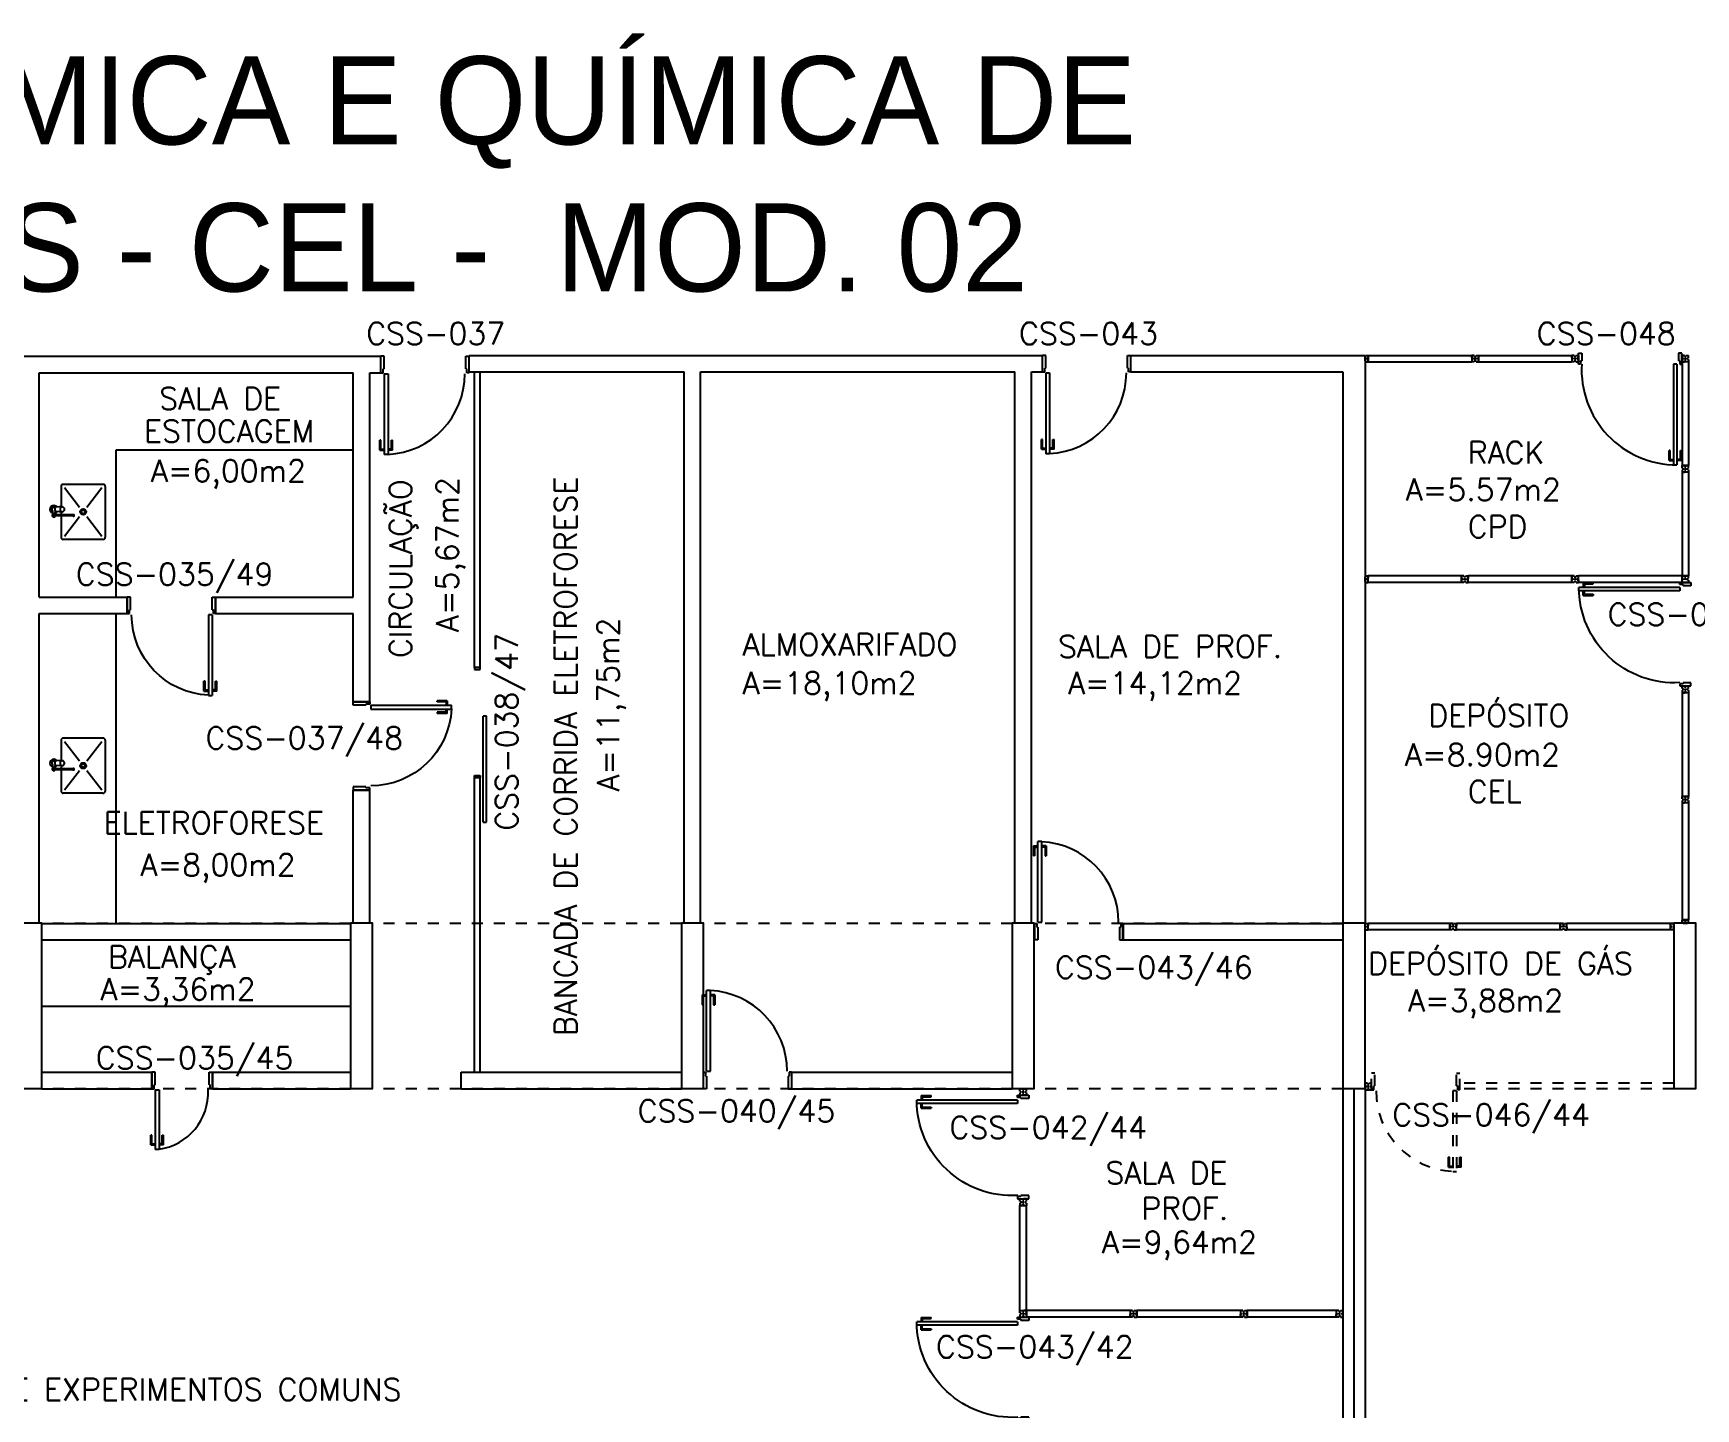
# Model space of a CAD drawing. Extents: x -248 to -11, y 347 to 447.
# Drawn here: x -201.14 to -186.07, y 402.67 to 415.15 of the extents above; entities that cross this region are included whole.
import ezdxf
from ezdxf.enums import TextEntityAlignment as Align

# ---------------------------------------------------------------- set-up
doc = ezdxf.new("R2010")
doc.units = 0
doc.header["$LTSCALE"] = 0.02
doc.header["$MEASUREMENT"] = 0
doc.linetypes.add('HIDDEN2', pattern=[0.1875, 0.125, -0.0625])
doc.layers.get('0').update_dxf_attribs({"linetype": 'CONTINUOUS'})
for name, color, linetype in [('ALV', 2, 'CONTINUOUS'), ('AREA', 2, 'CONTINUOUS'), ('BANC', 2, 'CONTINUOUS'), ('DIV', 2, 'CONTINUOUS'), ('EQUIP', 1, 'CONTINUOUS'), ('ESQ', 1, 'CONTINUOUS'), ('ESTR', 3, 'CONTINUOUS'), ('JANELA', 1, 'CONTINUOUS'), ('PROJ', 1, 'HIDDEN2'), ('TEXTO', 2, 'CONTINUOUS'), ('TEXTO-ENDEREÇO', 2, 'CONTINUOUS'), ('USO', 2, 'CONTINUOUS')]:
    doc.layers.add(name, color=color, linetype=linetype)
doc.styles.add('UNB-100', font='simplex.shx', dxfattribs={"height": 0.2})
doc.styles.add('UNB-100-1', font='simplex.shx', dxfattribs={"height": 0.2})

# ---------------------------------------------------------------- blocks, each defined once
blk = doc.blocks.new('PILAR-SSS')
blk.add_lwpolyline([(0.003, -26.452), (0.003, -27.952), (0.203, -27.952), (0.203, -26.452)], close=True)
blk = doc.blocks.new('DIV-SSS')
for p, q in [((-0.005, 0), (0.005, 0)), ((0, 0.005), (0, -0.005)), ((-0.03, -0.03), (-0.03, -0.97)), ((0.03, -0.03), (-0.03, -0.03)), ((-0.03, -0.03), (-0.009, -0.03)), ((-0.009, -0.03), (-0.027, -0.03)), ((-0.006, -0.02), (0.006, -0.02)), ((-0.006, -0.02), (-0.006, -0.03)), ((-0.005, -0.022), (0.005, -0.022)), ((-0.005, -0.022), (-0.005, -0.029)), ((0.005, -0.029), (-0.005, -0.029)), ((0.005, -0.03), (-0.005, -0.03)), ((0.005, -0.022), (0.005, -0.029)), ((0.006, -0.02), (0.006, -0.03)), ((0.03, -0.03), (0.03, -0.97)), ((0.03, -0.97), (-0.03, -0.97)), ((0.007, -0.999), (-0.007, -0.999)), ((-0.006, -0.98), (-0.006, -0.97)), ((-0.006, -0.98), (0.006, -0.98)), ((0.005, -0.97), (-0.005, -0.97)), ((0, -0.991), (0, -1.006)), ((0.006, -0.98), (0.006, -0.97))]:
    blk.add_line(p, q)
blk = doc.blocks.new('PDV2E-SSS')
at = {"layer": 'DIV'}
for p, q in [((0.034, 0.925), (0.034, 0.835)), ((0.034, 0.925), (0.074, 0.925)), ((0.044, 0.915), (0.044, 0.835)), ((0.044, 0.915), (0.074, 0.915)), ((0.076, 0.05), (0.076, 0.965)), ((0.106, 0.965), (0.076, 0.965)), ((0.106, 0.05), (0.106, 0.965)), ((0.148, 0.925), (0.108, 0.925)), ((0.138, 0.915), (0.108, 0.915)), ((0.138, 0.915), (0.138, 0.835)), ((0.148, 0.925), (0.148, 0.835)), ((0.044, 0.835), (0.034, 0.835)), ((0.138, 0.835), (0.148, 0.835)), ((0.031, 0.05), (0.031, -0.05)), ((0.051, 0.05), (0.031, 0.05)), ((0.051, 0.02), (0.051, 0.05)), ((0.051, 0.02), (0.061, 0.02)), ((0.061, -0.05), (0.061, 0.02)), ((0.076, 0.05), (0.106, 0.05)), ((0.95, 0.02), (0.94, 0.02)), ((0.94, -0.05), (0.94, 0.02)), ((0.95, 0.02), (0.95, 0.05)), ((0.95, 0.05), (0.97, 0.05)), ((0.97, 0.05), (0.97, 0.035)), ((0.97, 0.035), (0.97, -0.035)), ((0.031, -0.05), (0.061, -0.05)), ((0.97, -0.05), (0.94, -0.05)), ((0.97, -0.035), (0.97, -0.05))]:
    blk.add_line(p, q, dxfattribs=at)
at = {"layer": 'DIV', "color": 1}
blk.add_arc((0.076, 0.1), 0.865, 356.6786, 90, dxfattribs=at)
blk = doc.blocks.new('MTT-SSS')
for p, q in [((-0.008, 0.03), (-0.03, 0.03)), ((-0.03, 0.03), (-0.03, 0.006)), ((-0.0185, 0.006), (-0.03, 0.006)), ((-0.0185, -0.006), (-0.0185, 0.006)), ((-0.008, 0.03), (-0.008, 0.02)), ((-0.008, 0.02), (0.008, 0.02)), ((-0.0051, 0), (0.0051, 0)), ((0, -0.0051), (0, 0.0051)), ((0.008, 0.03), (0.03, 0.03)), ((0.008, 0.03), (0.008, 0.02)), ((0.0205, -0.006), (0.0205, 0.006)), ((0.0205, 0.006), (0.03, 0.006)), ((0.03, 0.006), (0.03, 0.03)), ((-0.03, -0.03), (-0.03, -0.006)), ((-0.0185, -0.006), (-0.03, -0.006)), ((-0.008, -0.03), (-0.03, -0.03)), ((-0.008, -0.02), (0.008, -0.02)), ((-0.008, -0.03), (-0.008, -0.02)), ((0.008, -0.03), (0.008, -0.02)), ((0.008, -0.03), (0.03, -0.03)), ((0.0205, -0.006), (0.03, -0.006)), ((0.03, -0.006), (0.03, -0.03))]:
    blk.add_line(p, q)
blk = doc.blocks.new('DIVMT-SSS')
for p, q in [((-0.03, 0.008), (-0.03, 0.03)), ((-0.006, 0.03), (-0.03, 0.03)), ((-0.03, 0.008), (-0.02, 0.008)), ((-0.02, -0.008), (-0.02, 0.008)), ((-0.006, 0.02), (-0.006, 0.03)), ((0.006, 0.02), (-0.006, 0.02)), ((-0.005, 0), (0.005, 0)), ((0.005, 0), (-0.005, 0)), ((0, 0.005), (0, -0.005)), ((0, -0.005), (0, 0.005)), ((0.006, 0.03), (0.03, 0.03)), ((0.006, 0.02), (0.006, 0.03)), ((0.03, 0.008), (0.02, 0.008)), ((0.02, -0.008), (0.02, 0.008)), ((0.03, 0.008), (0.03, 0.03)), ((-0.03, -0.008), (-0.03, -0.03)), ((-0.03, -0.008), (-0.02, -0.008)), ((-0.03, -0.03), (-0.03, -0.97)), ((-0.03, -0.03), (-0.009, -0.03)), ((0.03, -0.03), (-0.03, -0.03)), ((-0.03, -0.03), (-0.006, -0.03)), ((-0.009, -0.03), (-0.027, -0.03)), ((-0.006, -0.02), (-0.006, -0.03)), ((-0.006, -0.02), (0.006, -0.02)), ((-0.006, -0.02), (-0.006, -0.03)), ((0.006, -0.02), (-0.006, -0.02)), ((0.005, -0.03), (-0.005, -0.03)), ((0.006, -0.02), (0.006, -0.03)), ((0.006, -0.02), (0.006, -0.03)), ((0.03, -0.03), (0.006, -0.03)), ((0.03, -0.008), (0.02, -0.008)), ((0.03, -0.008), (0.03, -0.03)), ((0.03, -0.03), (0.03, -0.97)), ((0.03, -0.97), (-0.03, -0.97)), ((-0.006, -0.98), (-0.006, -0.97)), ((-0.006, -0.98), (0.006, -0.98)), ((0.006, -1.001), (-0.006, -1.001)), ((0.005, -0.97), (-0.005, -0.97)), ((0, -0.994), (0, -1.007)), ((0, -1.02), (0, -1.021)), ((0.006, -0.98), (0.006, -0.97))]:
    blk.add_line(p, q)
blk = doc.blocks.new('PD80-SSS')
at = {"color": 1}
for p, q in [((-0.777, 0.01), (-0.777, -0.03)), ((-0.777, 0.01), (-0.687, 0.01)), ((-0.687, 0), (-0.687, 0.01)), ((-0.777, -0.105), (-0.777, -0.065)), ((-0.777, -0.105), (-0.687, -0.105)), ((-0.767, 0), (-0.767, -0.03)), ((-0.767, 0), (-0.687, 0)), ((-0.767, -0.095), (-0.767, -0.065)), ((-0.767, -0.095), (-0.687, -0.095)), ((-0.687, -0.095), (-0.687, -0.105))]:
    blk.add_line(p, q, dxfattribs=at)
at = {"color": 2}
for p, q in [((-0.075, 0), (0.075, 0)), ((0.075, -0.03), (0.075, 0)), ((-0.817, -0.065), (-0.817, -0.03)), ((-0.085, -0.03), (-0.817, -0.03)), ((-0.085, -0.065), (-0.817, -0.065)), ((-0.085, -0.03), (-0.085, -0.065)), ((-0.075, 0), (-0.075, -0.02)), ((-0.075, -0.02), (-0.04, -0.02)), ((-0.04, -0.03), (-0.04, -0.02)), ((-0.04, -0.03), (0.075, -0.03)), ((-0.075, -0.781), (-0.04, -0.781)), ((-0.075, -0.801), (-0.075, -0.781)), ((-0.075, -0.801), (0.075, -0.801)), ((-0.075, -0.802), (0.075, -0.802)), ((-0.04, -0.771), (0.075, -0.771)), ((-0.04, -0.771), (-0.04, -0.781)), ((0.075, -0.771), (0.075, -0.801))]:
    blk.add_line(p, q, dxfattribs=at)
at = {"color": 1}
blk.add_arc((-0.085, -0.03), 0.731, 182.6571, 270, dxfattribs=at)
blk = doc.blocks.new('INOXA1-P-SSS')
for p, q in [((0.12, 0.23), (0.12, 0.047)), ((0.22, 0.25), (0.14, 0.25)), ((0.15, 0.22), (0.287, 0.043)), ((0.5, 0.25), (0.22, 0.25)), ((0.353, 0.043), (0.49, 0.22)), ((0.52, 0.23), (0.52, -0.23)), ((0.043, 0.008), (0.043, -0.022)), ((0.062, 0.04), (0.071, 0.04)), ((0.131, 0.048), (0.076, 0.043)), ((0.131, -0.002), (0.076, 0.003)), ((0.22, -0.027), (0.054, -0.027)), ((0.22, -0.037), (0.054, -0.037)), ((0.063, -0.003), (0.063, -0.021)), ((0.12, -0.001), (0.12, -0.027)), ((0.12, -0.037), (0.12, -0.23)), ((0.15, -0.22), (0.287, -0.043)), ((0.231, -0.027), (0.22, -0.027)), ((0.231, -0.037), (0.22, -0.037)), ((0.353, -0.043), (0.49, -0.22)), ((0.22, -0.25), (0.14, -0.25)), ((0.5, -0.25), (0.22, -0.25))]:
    blk.add_line(p, q)
blk.add_lwpolyline([(0.076, 0.003), (0.072, 0.004), (0.069, 0.009), (0.067, 0.015), (0.066, 0.023), (0.067, 0.031), (0.069, 0.037), (0.072, 0.042), (0.076, 0.043)])
blk.add_lwpolyline([(0.131, 0.048), (0.137, 0.046), (0.143, 0.041), (0.147, 0.033), (0.148, 0.023), (0.147, 0.013), (0.143, 0.006), (0.137, 0), (0.131, -0.002), (0.125, 0), (0.119, 0.006), (0.115, 0.013), (0.114, 0.023), (0.115, 0.033), (0.119, 0.041), (0.125, 0.046)], close=True)
for radius in [0.0266, 0.0163]:
    blk.add_circle((0.32, 0), radius)
for centre, radius, start, end in [((0.14, 0.23), 0.02, 90, 180), ((0.5, 0.23), 0.02, 360, 90), ((0.054, 0.023), 0.0349, 36.1705, 252.2568), ((0.054, 0.023), 0.0189, 62.7367, 235.7375), ((0.073, -0.003), 0.01, 102.8285, 180), ((0.054, 0.023), 0.0349, 285.5373, 323.9987), ((0.054, -0.032), 0.0145, 20.161, 339.839), ((0.054, -0.032), 0.005, 90.0037, 269.9963), ((0.231, -0.032), 0.00738, 222.6559, 137.3441), ((0.231, -0.032), 0.005, 269.9935, 90.0065), ((0.14, -0.23), 0.02, 180, 270), ((0.5, -0.23), 0.02, 270, 360)]:
    blk.add_arc(centre, radius, start, end)
blk = doc.blocks.new('PE80-SSS')
for p, q in [((0.075, 0), (-0.075, 0)), ((-0.075, -0.03), (-0.075, 0)), ((0.075, 0), (0.075, -0.02)), ((0.777, 0.01), (0.687, 0.01)), ((0.687, 0), (0.687, 0.01)), ((0.777, 0.01), (0.777, -0.03)), ((0.04, -0.03), (-0.075, -0.03)), ((0.075, -0.02), (0.04, -0.02)), ((0.04, -0.03), (0.04, -0.02)), ((0.085, -0.03), (0.817, -0.03)), ((0.085, -0.03), (0.085, -0.065)), ((0.085, -0.065), (0.817, -0.065)), ((0.767, 0), (0.687, 0)), ((0.767, -0.095), (0.687, -0.095)), ((0.687, -0.095), (0.687, -0.105)), ((0.777, -0.105), (0.687, -0.105)), ((0.767, 0), (0.767, -0.03)), ((0.767, -0.095), (0.767, -0.065)), ((0.777, -0.105), (0.777, -0.065)), ((0.817, -0.065), (0.817, -0.03)), ((0.04, -0.771), (-0.075, -0.771)), ((-0.075, -0.771), (-0.075, -0.801)), ((0.075, -0.801), (-0.075, -0.801)), ((0.075, -0.802), (-0.075, -0.802)), ((0.04, -0.771), (0.04, -0.781)), ((0.075, -0.781), (0.04, -0.781)), ((0.075, -0.801), (0.075, -0.781))]:
    blk.add_line(p, q)
blk.add_arc((0.085, -0.03), 0.731, 270, 357.3429)
blk = doc.blocks.new('MTINI-SSS')
for p, q in [((-0.03, 0.008), (-0.03, 0.028)), ((-0.03, 0.028), (-0.008, 0.028)), ((-0.03, 0.008), (-0.02, 0.008)), ((-0.02, 0), (-0.02, 0.008)), ((-0.001, 0), (-0.02, 0)), ((-0.008, 0.019), (-0.008, 0.028)), ((0.008, 0.019), (-0.008, 0.019)), ((0.005, 0), (-0.005, 0)), ((0.02, 0), (-0.001, 0)), ((0, -0.005), (0, 0.005)), ((0.008, 0.019), (0.008, 0.028)), ((0.03, 0.028), (0.008, 0.028)), ((0.03, 0.008), (0.02, 0.008)), ((0.02, 0), (0.02, 0.008)), ((0.03, 0.008), (0.03, 0.028))]:
    blk.add_line(p, q)

msp = doc.modelspace()

# ---------------------------------------------------------------- linework, layer by layer
at = {"layer": 'ALV'}
for p, q in [((-210.266, 412.221), (-197.991, 412.221)), ((-197.991, 412.071), (-197.991, 412.221)), ((-197.19, 412.229), (-191.991, 412.229)), ((-197.19, 412.079), (-197.19, 412.229)), ((-191.991, 412.079), (-191.991, 412.229)), ((-191.19, 412.229), (-189.066, 412.229)), ((-191.19, 412.079), (-191.19, 412.229)), ((-189.066, 412.229), (-189.066, 407.068)), ((-201.091, 412.071), (-198.241, 412.071)), ((-201.091, 410.036), (-201.091, 412.071)), ((-198.241, 410.036), (-198.241, 412.071)), ((-198.091, 409.086), (-198.091, 412.071)), ((-198.091, 412.071), (-197.991, 412.071)), ((-197.19, 412.079), (-195.241, 412.079)), ((-195.241, 407.077), (-195.241, 412.079)), ((-195.091, 407.077), (-195.091, 412.079)), ((-195.091, 412.079), (-192.241, 412.079)), ((-192.241, 407.077), (-192.241, 412.079)), ((-192.091, 407.077), (-192.091, 412.079)), ((-192.091, 412.079), (-191.991, 412.079)), ((-191.19, 412.079), (-189.266, 412.079)), ((-189.266, 412.079), (-189.266, 407.068)), ((-201.091, 410.036), (-200.291, 410.036)), ((-200.291, 410.036), (-200.291, 409.886)), ((-199.49, 410.036), (-198.241, 410.036)), ((-199.49, 410.036), (-199.49, 409.886)), ((-201.091, 407.077), (-201.091, 409.886)), ((-201.091, 409.886), (-200.291, 409.886)), ((-199.49, 409.886), (-198.241, 409.886)), ((-198.241, 409.086), (-198.241, 409.886)), ((-198.241, 409.086), (-198.091, 409.086)), ((-198.241, 407.077), (-198.241, 408.285)), ((-198.241, 408.285), (-198.091, 408.285)), ((-198.091, 407.077), (-198.091, 408.285)), ((-201.066, 407.077), (-198.266, 407.077)), ((-191.263, 407.077), (-189.266, 407.077)), ((-191.263, 406.927), (-191.263, 407.077)), ((-201.066, 406.927), (-198.266, 406.927)), ((-191.263, 406.927), (-189.266, 406.927)), ((-201.066, 405.727), (-200.068, 405.727)), ((-200.068, 405.727), (-200.068, 405.577)), ((-199.518, 405.727), (-198.266, 405.727)), ((-199.518, 405.577), (-199.518, 405.727)), ((-199.518, 405.727), (-199.518, 405.577)), ((-197.263, 405.727), (-195.266, 405.727)), ((-197.263, 405.577), (-197.263, 405.727)), ((-194.263, 405.727), (-192.266, 405.727)), ((-194.263, 405.577), (-194.263, 405.727)), ((-201.066, 405.577), (-200.068, 405.577)), ((-199.518, 405.577), (-198.266, 405.577)), ((-197.263, 405.577), (-195.266, 405.577)), ((-194.263, 405.577), (-192.266, 405.577))]:
    msp.add_line(p, q, dxfattribs=at)
at = {"layer": 'BANC'}
for p, q in [((-200.391, 411.371), (-198.241, 411.371)), ((-200.391, 410.036), (-200.391, 411.371)), ((-200.391, 407.077), (-200.391, 409.886)), ((-201.066, 406.327), (-198.266, 406.327))]:
    msp.add_line(p, q, dxfattribs=at)
at = {"layer": 'DIV'}
for p, q in [((-188.075, 412.229), (-188.097, 412.229)), ((-188.097, 412.205), (-188.097, 412.229)), ((-188.088, 412.205), (-188.097, 412.205)), ((-188.088, 412.205), (-188.088, 412.193)), ((-188.075, 412.229), (-188.075, 412.219)), ((-188.059, 412.219), (-188.075, 412.219)), ((-188.059, 412.229), (-188.059, 412.219)), ((-188.059, 412.229), (-188.037, 412.229)), ((-188.047, 412.205), (-188.047, 412.193)), ((-188.047, 412.205), (-188.037, 412.205)), ((-188.047, 412.193), (-188.047, 412.205)), ((-188.047, 412.205), (-188.037, 412.205)), ((-188.037, 412.229), (-188.037, 412.205)), ((-188.037, 412.229), (-188.037, 412.169)), ((-188.037, 412.229), (-187.191, 412.229)), ((-187.191, 412.229), (-187.191, 412.169)), ((-187.169, 412.229), (-187.191, 412.229)), ((-187.191, 412.205), (-187.191, 412.229)), ((-187.182, 412.205), (-187.191, 412.205)), ((-187.182, 412.205), (-187.191, 412.205)), ((-187.182, 412.193), (-187.182, 412.205)), ((-187.182, 412.205), (-187.182, 412.193)), ((-187.169, 412.229), (-187.169, 412.219)), ((-187.153, 412.219), (-187.169, 412.219)), ((-187.16, 412.206), (-187.16, 412.193)), ((-187.153, 412.229), (-187.153, 412.219)), ((-187.153, 412.229), (-187.131, 412.229)), ((-187.141, 412.205), (-187.141, 412.193)), ((-187.141, 412.205), (-187.131, 412.205)), ((-187.141, 412.193), (-187.141, 412.205)), ((-187.141, 412.205), (-187.131, 412.205)), ((-187.131, 412.229), (-187.131, 412.205)), ((-187.131, 412.229), (-187.131, 412.169)), ((-186.191, 412.229), (-186.191, 412.169)), ((-186.182, 412.205), (-186.191, 412.205)), ((-186.182, 412.193), (-186.182, 412.205)), ((-186.161, 412.206), (-186.161, 412.193)), ((-197.141, 409.399), (-197.141, 412.071)), ((-197.091, 409.399), (-197.091, 412.071)), ((-188.088, 412.193), (-188.097, 412.193)), ((-188.097, 412.193), (-188.097, 412.169)), ((-188.075, 412.169), (-188.097, 412.169)), ((-188.059, 412.179), (-188.075, 412.179)), ((-188.075, 412.169), (-188.075, 412.179)), ((-188.062, 412.199), (-188.072, 412.199)), ((-188.072, 412.199), (-188.062, 412.199)), ((-188.067, 412.205), (-188.067, 412.194)), ((-188.067, 412.194), (-188.067, 412.205)), ((-188.059, 412.169), (-188.059, 412.179)), ((-188.059, 412.169), (-188.037, 412.169)), ((-188.047, 412.193), (-188.037, 412.193)), ((-188.047, 412.193), (-188.037, 412.193)), ((-188.037, 412.204), (-188.037, 412.194)), ((-188.037, 412.169), (-188.037, 412.193)), ((-188.037, 412.19), (-188.037, 412.172)), ((-188.037, 412.169), (-188.037, 412.19)), ((-188.037, 412.169), (-187.191, 412.169)), ((-187.191, 412.204), (-187.191, 412.194)), ((-187.182, 412.193), (-187.191, 412.193)), ((-187.182, 412.193), (-187.191, 412.193)), ((-187.191, 412.193), (-187.191, 412.169)), ((-187.169, 412.169), (-187.191, 412.169)), ((-187.153, 412.179), (-187.169, 412.179)), ((-187.169, 412.169), (-187.169, 412.179)), ((-187.167, 412.199), (-187.154, 412.199)), ((-187.156, 412.199), (-187.166, 412.199)), ((-187.166, 412.199), (-187.156, 412.199)), ((-187.161, 412.205), (-187.161, 412.194)), ((-187.161, 412.194), (-187.161, 412.205)), ((-187.153, 412.169), (-187.153, 412.179)), ((-187.153, 412.169), (-187.131, 412.169)), ((-187.141, 412.199), (-187.14, 412.199)), ((-187.141, 412.193), (-187.131, 412.193)), ((-187.141, 412.193), (-187.131, 412.193)), ((-187.131, 412.204), (-187.131, 412.194)), ((-187.131, 412.169), (-187.131, 412.193)), ((-187.131, 412.19), (-187.131, 412.172)), ((-187.131, 412.169), (-187.131, 412.19)), ((-186.191, 412.204), (-186.191, 412.194)), ((-186.182, 412.193), (-186.191, 412.193)), ((-186.168, 412.199), (-186.154, 412.199)), ((-186.142, 412.199), (-186.141, 412.199)), ((-189.061, 410.199), (-189.072, 410.199)), ((-189.072, 410.199), (-189.061, 410.199)), ((-189.066, 410.205), (-189.066, 410.194)), ((-189.046, 410.205), (-189.046, 410.193)), ((-189.046, 410.205), (-189.036, 410.205)), ((-189.046, 410.193), (-189.036, 410.193)), ((-188.191, 410.229), (-189.036, 410.229)), ((-189.036, 410.169), (-189.036, 410.229)), ((-189.036, 410.194), (-189.036, 410.204)), ((-188.191, 410.169), (-189.036, 410.169)), ((-188.191, 410.229), (-188.191, 410.208)), ((-188.191, 410.169), (-188.191, 410.229)), ((-188.191, 410.205), (-188.191, 410.229)), ((-188.169, 410.229), (-188.191, 410.229)), ((-188.191, 410.208), (-188.191, 410.226)), ((-188.181, 410.205), (-188.191, 410.205)), ((-188.181, 410.205), (-188.191, 410.205)), ((-188.191, 410.194), (-188.191, 410.204)), ((-188.181, 410.193), (-188.191, 410.193)), ((-188.191, 410.193), (-188.191, 410.169)), ((-188.181, 410.193), (-188.191, 410.193)), ((-188.191, 410.19), (-188.191, 410.172)), ((-188.169, 410.169), (-188.191, 410.169)), ((-188.181, 410.205), (-188.181, 410.193)), ((-188.181, 410.205), (-188.181, 410.193)), ((-188.169, 410.229), (-188.169, 410.219)), ((-188.153, 410.219), (-188.169, 410.219)), ((-188.169, 410.169), (-188.169, 410.179)), ((-188.153, 410.179), (-188.169, 410.179)), ((-188.156, 410.199), (-188.166, 410.199)), ((-188.156, 410.199), (-188.166, 410.199)), ((-188.161, 410.205), (-188.161, 410.194)), ((-188.161, 410.205), (-188.161, 410.194)), ((-188.153, 410.229), (-188.153, 410.219)), ((-188.153, 410.229), (-188.131, 410.229)), ((-188.153, 410.169), (-188.153, 410.179)), ((-188.153, 410.169), (-188.131, 410.169)), ((-188.142, 410.205), (-188.131, 410.205)), ((-188.142, 410.205), (-188.142, 410.193)), ((-188.142, 410.193), (-188.131, 410.193)), ((-188.131, 410.229), (-188.131, 410.205)), ((-188.131, 410.169), (-188.131, 410.193)), ((-186.131, 410.169), (-186.191, 410.169)), ((-186.155, 410.229), (-186.131, 410.229)), ((-186.131, 410.169), (-186.155, 410.169)), ((-186.141, 410.191), (-186.141, 410.207)), ((-186.131, 410.207), (-186.141, 410.207)), ((-186.131, 410.191), (-186.141, 410.191)), ((-186.131, 410.207), (-186.131, 410.229)), ((-186.131, 410.191), (-186.131, 410.169)), ((-197.091, 409.399), (-197.141, 409.399)), ((-197.141, 405.727), (-197.141, 408.399)), ((-197.141, 408.399), (-197.091, 408.399)), ((-197.091, 405.727), (-197.091, 408.399)), ((-186.167, 408.229), (-186.191, 408.229)), ((-186.191, 408.207), (-186.191, 408.229)), ((-186.191, 408.207), (-186.181, 408.207)), ((-186.191, 408.191), (-186.181, 408.191)), ((-186.191, 408.191), (-186.191, 408.169)), ((-186.191, 408.169), (-186.191, 407.108)), ((-186.191, 408.169), (-186.167, 408.169)), ((-186.131, 408.169), (-186.191, 408.169)), ((-186.191, 408.169), (-186.17, 408.169)), ((-186.17, 408.169), (-186.188, 408.169)), ((-186.181, 408.191), (-186.181, 408.207)), ((-186.167, 408.22), (-186.167, 408.229)), ((-186.155, 408.22), (-186.167, 408.22)), ((-186.155, 408.179), (-186.167, 408.179)), ((-186.167, 408.179), (-186.167, 408.169)), ((-186.167, 408.179), (-186.155, 408.179)), ((-186.167, 408.179), (-186.167, 408.169)), ((-186.156, 408.199), (-186.166, 408.199)), ((-186.166, 408.199), (-186.156, 408.199)), ((-186.156, 408.169), (-186.166, 408.169)), ((-186.161, 408.194), (-186.161, 408.205)), ((-186.161, 408.205), (-186.161, 408.194)), ((-186.155, 408.22), (-186.155, 408.229)), ((-186.155, 408.229), (-186.131, 408.229)), ((-186.155, 408.179), (-186.155, 408.169)), ((-186.155, 408.179), (-186.155, 408.169)), ((-186.131, 408.169), (-186.155, 408.169)), ((-186.141, 408.191), (-186.141, 408.207)), ((-186.131, 408.207), (-186.141, 408.207)), ((-186.131, 408.191), (-186.141, 408.191)), ((-186.131, 408.207), (-186.131, 408.229)), ((-186.131, 408.191), (-186.131, 408.169)), ((-186.131, 408.169), (-186.131, 407.108)), ((-186.131, 407.108), (-186.191, 407.108)), ((-186.167, 407.099), (-186.167, 407.108)), ((-186.167, 407.099), (-186.155, 407.099)), ((-186.156, 407.108), (-186.166, 407.108)), ((-186.161, 407.084), (-186.161, 407.071)), ((-186.155, 407.099), (-186.155, 407.108)), ((-189.072, 407.047), (-189.061, 407.047)), ((-189.061, 407.047), (-189.072, 407.047)), ((-189.066, 407.052), (-189.066, 407.042)), ((-189.046, 407.053), (-189.036, 407.053)), ((-189.046, 407.053), (-189.046, 407.041)), ((-189.046, 407.041), (-189.036, 407.041)), ((-189.036, 407.017), (-189.036, 407.077)), ((-188.297, 407.077), (-189.036, 407.077)), ((-189.036, 407.042), (-189.036, 407.052)), ((-188.297, 407.017), (-189.036, 407.017)), ((-188.275, 407.077), (-188.297, 407.077)), ((-188.297, 407.053), (-188.297, 407.077)), ((-188.297, 407.017), (-188.297, 407.077)), ((-188.297, 407.077), (-188.297, 407.056)), ((-188.297, 407.056), (-188.297, 407.074)), ((-188.287, 407.053), (-188.297, 407.053)), ((-188.287, 407.053), (-188.297, 407.053)), ((-188.297, 407.042), (-188.297, 407.052)), ((-188.287, 407.041), (-188.297, 407.041)), ((-188.297, 407.041), (-188.297, 407.017)), ((-188.287, 407.041), (-188.297, 407.041)), ((-188.297, 407.038), (-188.297, 407.02)), ((-188.275, 407.017), (-188.297, 407.017)), ((-188.287, 407.053), (-188.287, 407.041)), ((-188.287, 407.053), (-188.287, 407.041)), ((-188.275, 407.077), (-188.275, 407.067)), ((-188.259, 407.067), (-188.275, 407.067)), ((-188.259, 407.027), (-188.275, 407.027)), ((-188.275, 407.017), (-188.275, 407.027)), ((-188.261, 407.047), (-188.272, 407.047)), ((-188.261, 407.047), (-188.272, 407.047)), ((-188.267, 407.052), (-188.267, 407.042)), ((-188.267, 407.052), (-188.267, 407.042)), ((-188.259, 407.077), (-188.237, 407.077)), ((-188.259, 407.077), (-188.259, 407.067)), ((-188.259, 407.017), (-188.259, 407.027)), ((-188.259, 407.017), (-188.237, 407.017)), ((-188.248, 407.053), (-188.248, 407.041)), ((-188.248, 407.053), (-188.237, 407.053)), ((-188.248, 407.041), (-188.237, 407.041)), ((-188.237, 407.077), (-188.237, 407.053)), ((-188.237, 407.017), (-188.237, 407.041)), ((-186.154, 407.077), (-186.167, 407.077)), ((-186.161, 407.058), (-186.161, 407.057)), ((-192.196, 405.555), (-192.196, 405.577)), ((-192.172, 405.577), (-192.196, 405.577)), ((-192.172, 405.568), (-192.172, 405.577)), ((-192.172, 405.568), (-192.172, 405.577)), ((-192.16, 405.568), (-192.16, 405.577)), ((-192.16, 405.577), (-192.136, 405.577)), ((-192.16, 405.568), (-192.16, 405.577)), ((-192.136, 405.555), (-192.136, 405.577)), ((-189.066, 405.605), (-189.066, 405.627)), ((-189.042, 405.627), (-189.066, 405.627)), ((-189.066, 405.605), (-189.056, 405.605)), ((-189.066, 405.589), (-189.066, 405.567)), ((-189.066, 405.589), (-189.056, 405.589)), ((-189.056, 405.589), (-189.056, 405.605)), ((-189.043, 405.598), (-189.03, 405.598)), ((-189.042, 405.618), (-189.042, 405.627)), ((-189.042, 405.618), (-189.042, 405.627)), ((-189.03, 405.618), (-189.042, 405.618)), ((-189.042, 405.618), (-189.03, 405.618)), ((-189.042, 405.597), (-189.031, 405.597)), ((-189.03, 405.577), (-189.042, 405.577)), ((-189.042, 405.577), (-189.03, 405.577)), ((-189.042, 405.577), (-189.042, 405.567)), ((-189.042, 405.577), (-189.042, 405.567)), ((-189.03, 405.577), (-189.042, 405.577)), ((-189.042, 405.577), (-189.042, 405.567)), ((-189.036, 405.617), (-189.036, 405.618)), ((-189.036, 405.591), (-189.036, 405.605)), ((-189.036, 405.592), (-189.036, 405.603)), ((-189.036, 405.578), (-189.036, 405.577)), ((-189.03, 405.618), (-189.03, 405.627)), ((-189.03, 405.627), (-189.006, 405.627)), ((-189.03, 405.618), (-189.03, 405.627)), ((-189.03, 405.577), (-189.03, 405.567)), ((-189.03, 405.577), (-189.03, 405.567)), ((-189.03, 405.577), (-189.03, 405.567)), ((-189.006, 405.605), (-189.016, 405.605)), ((-189.016, 405.589), (-189.016, 405.605)), ((-189.006, 405.589), (-189.016, 405.589)), ((-189.006, 405.605), (-189.006, 405.627)), ((-189.006, 405.589), (-189.006, 405.567)), ((-192.196, 405.555), (-192.186, 405.555)), ((-192.196, 405.539), (-192.196, 405.517)), ((-192.196, 405.539), (-192.186, 405.539)), ((-192.196, 405.517), (-192.172, 405.517)), ((-192.196, 405.517), (-192.136, 405.517)), ((-192.186, 405.539), (-192.186, 405.555)), ((-192.173, 405.548), (-192.16, 405.548)), ((-192.16, 405.568), (-192.172, 405.568)), ((-192.172, 405.568), (-192.16, 405.568)), ((-192.172, 405.547), (-192.161, 405.547)), ((-192.16, 405.527), (-192.172, 405.527)), ((-192.172, 405.527), (-192.16, 405.527)), ((-192.172, 405.527), (-192.172, 405.517)), ((-192.172, 405.527), (-192.172, 405.517)), ((-192.16, 405.527), (-192.172, 405.527)), ((-192.172, 405.527), (-192.172, 405.517)), ((-192.171, 405.517), (-192.161, 405.517)), ((-192.166, 405.567), (-192.166, 405.568)), ((-192.166, 405.541), (-192.166, 405.555)), ((-192.166, 405.542), (-192.166, 405.553)), ((-192.166, 405.528), (-192.166, 405.527)), ((-192.16, 405.527), (-192.16, 405.517)), ((-192.16, 405.527), (-192.16, 405.517)), ((-192.16, 405.527), (-192.16, 405.517)), ((-192.136, 405.517), (-192.16, 405.517)), ((-192.136, 405.517), (-192.157, 405.517)), ((-192.157, 405.517), (-192.139, 405.517)), ((-192.136, 405.555), (-192.146, 405.555)), ((-192.146, 405.539), (-192.146, 405.555)), ((-192.136, 405.539), (-192.146, 405.539)), ((-192.136, 405.539), (-192.136, 405.517)), ((-189.066, 405.567), (-189.006, 405.567)), ((-192.196, 404.578), (-192.172, 404.578)), ((-192.196, 404.556), (-192.196, 404.578)), ((-192.196, 404.578), (-192.136, 404.578)), ((-192.196, 404.556), (-192.186, 404.556)), ((-192.196, 404.54), (-192.186, 404.54)), ((-192.196, 404.54), (-192.196, 404.518)), ((-192.172, 404.518), (-192.196, 404.518)), ((-192.196, 403.566), (-192.196, 404.518)), ((-192.196, 404.518), (-192.136, 404.518)), ((-192.186, 404.556), (-192.186, 404.54)), ((-192.173, 404.549), (-192.16, 404.549)), ((-192.172, 404.569), (-192.172, 404.578)), ((-192.172, 404.569), (-192.172, 404.578)), ((-192.172, 404.569), (-192.16, 404.569)), ((-192.16, 404.569), (-192.172, 404.569)), ((-192.172, 404.548), (-192.161, 404.548)), ((-192.161, 404.548), (-192.172, 404.548)), ((-192.172, 404.528), (-192.16, 404.528)), ((-192.172, 404.528), (-192.172, 404.518)), ((-192.172, 404.528), (-192.172, 404.518)), ((-192.16, 404.528), (-192.172, 404.528)), ((-192.171, 404.578), (-192.161, 404.578)), ((-192.171, 404.518), (-192.161, 404.518)), ((-192.166, 404.568), (-192.166, 404.569)), ((-192.166, 404.542), (-192.166, 404.555)), ((-192.166, 404.553), (-192.166, 404.543)), ((-192.166, 404.543), (-192.166, 404.553)), ((-192.16, 404.569), (-192.16, 404.578)), ((-192.136, 404.578), (-192.16, 404.578)), ((-192.16, 404.569), (-192.16, 404.578)), ((-192.16, 404.528), (-192.16, 404.518)), ((-192.16, 404.528), (-192.16, 404.518)), ((-192.16, 404.518), (-192.136, 404.518)), ((-192.157, 404.578), (-192.139, 404.578)), ((-192.136, 404.578), (-192.157, 404.578)), ((-192.136, 404.556), (-192.146, 404.556)), ((-192.146, 404.556), (-192.146, 404.54)), ((-192.136, 404.54), (-192.146, 404.54)), ((-192.136, 404.556), (-192.136, 404.578)), ((-192.136, 404.54), (-192.136, 404.518)), ((-192.136, 403.566), (-192.136, 404.518)), ((-192.196, 403.566), (-192.136, 403.566)), ((-192.196, 403.544), (-192.196, 403.566)), ((-192.196, 403.566), (-192.172, 403.566)), ((-192.196, 403.544), (-192.186, 403.544)), ((-192.196, 403.528), (-192.196, 403.506)), ((-192.196, 403.528), (-192.186, 403.528)), ((-192.186, 403.544), (-192.186, 403.528)), ((-192.172, 403.557), (-192.172, 403.566)), ((-192.172, 403.557), (-192.172, 403.566)), ((-192.16, 403.557), (-192.172, 403.557)), ((-192.172, 403.557), (-192.16, 403.557)), ((-192.161, 403.536), (-192.172, 403.536)), ((-192.172, 403.536), (-192.161, 403.536)), ((-192.172, 403.516), (-192.172, 403.506)), ((-192.172, 403.516), (-192.16, 403.516)), ((-192.171, 403.566), (-192.161, 403.566)), ((-192.166, 403.531), (-192.166, 403.542)), ((-192.166, 403.542), (-192.166, 403.531)), ((-192.16, 403.557), (-192.16, 403.566)), ((-192.136, 403.566), (-192.16, 403.566)), ((-192.16, 403.557), (-192.16, 403.566)), ((-192.16, 403.516), (-192.16, 403.506)), ((-192.136, 403.566), (-192.157, 403.566)), ((-192.157, 403.566), (-192.139, 403.566)), ((-192.146, 403.544), (-192.146, 403.528)), ((-192.136, 403.544), (-192.146, 403.544)), ((-192.136, 403.528), (-192.146, 403.528)), ((-192.136, 403.544), (-192.136, 403.566)), ((-192.136, 403.528), (-192.136, 403.506)), ((-190.185, 403.536), (-190.187, 403.536)), ((-190.159, 403.536), (-190.173, 403.536)), ((-190.166, 403.543), (-190.166, 403.53)), ((-190.145, 403.542), (-190.136, 403.542)), ((-190.145, 403.53), (-190.145, 403.542)), ((-190.145, 403.53), (-190.136, 403.53)), ((-189.326, 403.566), (-190.136, 403.566)), ((-190.136, 403.566), (-190.136, 403.506)), ((-190.136, 403.541), (-190.136, 403.531)), ((-189.326, 403.506), (-190.136, 403.506)), ((-189.326, 403.566), (-189.326, 403.542)), ((-189.304, 403.566), (-189.326, 403.566)), ((-189.326, 403.566), (-189.326, 403.506)), ((-189.317, 403.542), (-189.326, 403.542)), ((-189.317, 403.542), (-189.326, 403.542)), ((-189.326, 403.541), (-189.326, 403.531)), ((-189.317, 403.53), (-189.326, 403.53)), ((-189.326, 403.506), (-189.326, 403.53)), ((-189.317, 403.53), (-189.326, 403.53)), ((-189.326, 403.527), (-189.326, 403.509)), ((-189.326, 403.506), (-189.326, 403.527)), ((-189.304, 403.506), (-189.326, 403.506)), ((-189.317, 403.542), (-189.317, 403.53)), ((-189.317, 403.53), (-189.317, 403.542)), ((-189.304, 403.566), (-189.304, 403.556)), ((-189.304, 403.556), (-189.288, 403.556)), ((-189.304, 403.506), (-189.304, 403.516)), ((-189.304, 403.516), (-189.288, 403.516)), ((-189.302, 403.536), (-189.291, 403.536)), ((-189.291, 403.536), (-189.302, 403.536)), ((-189.296, 403.542), (-189.296, 403.531)), ((-189.296, 403.531), (-189.296, 403.542)), ((-189.288, 403.566), (-189.288, 403.556)), ((-189.288, 403.566), (-189.266, 403.566)), ((-189.288, 403.506), (-189.288, 403.516)), ((-189.288, 403.506), (-189.266, 403.506)), ((-189.276, 403.542), (-189.276, 403.53)), ((-189.276, 403.542), (-189.266, 403.542)), ((-189.276, 403.53), (-189.266, 403.53)), ((-189.266, 403.542), (-189.266, 403.566)), ((-189.266, 403.53), (-189.266, 403.506))]:
    msp.add_line(p, q, dxfattribs=at)
at = {"layer": 'ESQ'}
for p, q in [((-200.038, 405.727), (-200.068, 405.727)), ((-200.068, 405.577), (-200.068, 405.727)), ((-200.038, 405.612), (-200.038, 405.727)), ((-199.549, 405.727), (-199.519, 405.727)), ((-199.549, 405.612), (-199.549, 405.727)), ((-199.519, 405.577), (-199.519, 405.727)), ((-200.068, 405.577), (-200.048, 405.577)), ((-200.038, 405.612), (-200.048, 405.612)), ((-200.048, 405.577), (-200.048, 405.612)), ((-199.549, 405.612), (-199.539, 405.612)), ((-199.539, 405.577), (-199.539, 405.612)), ((-199.519, 405.577), (-199.539, 405.577)), ((-189.266, 405.577), (-189.266, 390.567)), ((-189.166, 405.577), (-189.166, 390.567)), ((-189.066, 405.577), (-189.066, 390.567)), ((-200.038, 405.567), (-200.003, 405.567)), ((-200.038, 405.567), (-200.038, 405.027)), ((-200.003, 405.567), (-200.003, 405.027)), ((-200.068, 405.157), (-200.078, 405.157)), ((-200.078, 405.067), (-200.078, 405.157)), ((-200.068, 405.077), (-200.068, 405.157)), ((-199.973, 405.157), (-199.963, 405.157)), ((-199.973, 405.077), (-199.973, 405.157)), ((-199.963, 405.067), (-199.963, 405.157)), ((-200.078, 405.067), (-200.038, 405.067)), ((-200.068, 405.077), (-200.038, 405.077)), ((-200.003, 405.027), (-200.038, 405.027)), ((-199.973, 405.077), (-200.003, 405.077)), ((-199.963, 405.067), (-200.003, 405.067))]:
    msp.add_line(p, q, dxfattribs=at)
msp.add_arc((-200.074, 405.54), 0.517, 277.8026, 2.9898, dxfattribs=at)
at = {"layer": 'JANELA', "color": 3}
for p, q in [((-197.141, 409.399), (-197.141, 409.379)), ((-197.141, 409.379), (-197.091, 409.379)), ((-197.091, 409.379), (-197.091, 409.399)), ((-197.034, 408.956), (-197.064, 408.956)), ((-197.064, 407.996), (-197.064, 408.956)), ((-197.034, 407.996), (-197.034, 408.956)), ((-197.141, 408.419), (-197.091, 408.419)), ((-197.141, 408.399), (-197.141, 408.419)), ((-197.091, 408.419), (-197.091, 408.399)), ((-197.064, 407.996), (-197.034, 407.996))]:
    msp.add_line(p, q, dxfattribs=at)
at = {"layer": 'PROJ'}
for p, q in [((-198.266, 407.077), (-201.066, 407.077)), ((-195.266, 407.077), (-198.066, 407.077)), ((-192.266, 407.077), (-195.066, 407.077)), ((-189.266, 407.077), (-192.066, 407.077)), ((-186.266, 407.077), (-189.066, 407.077)), ((-198.266, 405.577), (-201.066, 405.577)), ((-195.266, 405.577), (-198.066, 405.577)), ((-192.266, 405.577), (-195.066, 405.577)), ((-189.266, 405.577), (-192.066, 405.577)), ((-186.266, 405.627), (-188.205, 405.627)), ((-186.266, 405.577), (-188.205, 405.577))]:
    msp.add_line(p, q, dxfattribs=at)

# ---------------------------------------------------------------- block references
at = {"layer": 'DIV'}
for name, p, rotation in [('DIV-SSS', (-189.066, 412.199), 89.99999997649687), ('MTINI-SSS', (-189.066, 412.199), 269.9999999764969), ('PDV2E-SSS', (-186.161, 412.2), 179.9999999764969), ('DIVMT-SSS', (-186.161, 412.199), 359.9999999764968), ('DIVMT-SSS', (-186.161, 411.199), 359.9999999764968), ('MTINI-SSS', (-189.066, 410.199), 269.9999999764969), ('DIVMT-SSS', (-187.16, 410.199), 269.9999999764969), ('DIV-SSS', (-186.161, 410.199), 269.9999999764969), ('DIVMT-SSS', (-186.161, 409.199), 359.9999999764968), ('MTINI-SSS', (-186.161, 407.077), 359.9999999764968), ('MTINI-SSS', (-189.066, 407.047), 269.9999999764969), ('DIVMT-SSS', (-187.266, 407.047), 269.9999999764969), ('DIV-SSS', (-186.266, 407.047), 269.9999999764969), ('MTINI-SSS', (-186.266, 407.047), 89.99999997649687)]:
    msp.add_blockref(name, p, dxfattribs=dict(at, rotation=rotation))
at = {"layer": 'DIV', "xscale": -1}
for name, p, rotation in [('PDV2E-SSS', (-186.161, 410.2), 90.00000004700625), ('PDV2E-SSS', (-192.166, 405.548), 90.00000004700625), ('PDV2E-SSS', (-192.166, 403.537), 90.00000004700625), ('DIVMT-SSS', (-191.166, 403.536), 270.0000000235032), ('DIV-SSS', (-190.166, 403.536), 270.0000000235032)]:
    msp.add_blockref(name, p, dxfattribs=dict(at, rotation=rotation))
at = {"layer": 'DIV'}
msp.add_blockref('MTT-SSS', (-190.166, 403.536), dxfattribs=at)
at = {"layer": 'EQUIP', "rotation": 359.9999997414656}
for p in [(-201.011, 410.809), (-201.011, 408.507)]:
    msp.add_blockref('INOXA1-P-SSS', p, dxfattribs=at)
at = {"layer": 'ESQ', "rotation": 89.99999997649687}
for name, p in [('PD80-SSS', (-197.991, 412.146)), ('PD80-SSS', (-191.991, 412.154)), ('PE80-SSS', (-192.062, 407.002)), ('PE80-SSS', (-195.068, 405.652))]:
    msp.add_blockref(name, p, dxfattribs=at)
at = {"layer": 'ESQ', "xscale": -1, "rotation": 270.0000000235032}
msp.add_blockref('PD80-SSS', (-199.49, 409.961), dxfattribs=at)
at = {"layer": 'ESQ', "xscale": -1}
msp.add_blockref('PD80-SSS', (-198.166, 409.086), dxfattribs=at)
at = {"layer": 'ESTR'}
for p in [(-201.269, 433.53), (-198.269, 433.53), (-195.269, 433.53), (-192.269, 433.53), (-189.269, 433.53), (-186.269, 433.53)]:
    msp.add_blockref('PILAR-SSS', p, dxfattribs=at)
at = {"layer": 'PROJ', "rotation": 269.9999999764983}
msp.add_blockref('PE80-SSS', (-188.205, 405.642), dxfattribs=at)

# ---------------------------------------------------------------- texts
at = {"layer": 'AREA', "style": 'UNB-100'}
for s, p in [('A=6,00m2', (-200.076, 411.082)), ('A=5.57m2', (-188.696, 410.911)), ('A=18,10m2', (-194.71, 409.157)), ('A=14,12m2', (-191.758, 409.157)), ('A=8.90m2', (-188.703, 408.507)), ('A=8,00m2', (-200.17, 407.508)), ('A=3,36m2', (-200.533, 406.381)), ('A=3,88m2', (-188.675, 406.277)), ('A=9,64m2', (-191.451, 404.086))]:
    msp.add_text(s, height=0.2, dxfattribs=at).set_placement(p)
for s, p in [('A=5,67m2', (-197.288, 409.719)), ('A=11,75m2', (-195.829, 408.273))]:
    msp.add_text(s, height=0.2, rotation=90, dxfattribs=at).set_placement(p)
at = {"layer": 'TEXTO', "style": 'UNB-100'}
for s, rotation, p in [('SALA DE ', 360, (-200.001, 411.738)), ('ESTOCAGEM', 360, (-200.138, 411.442)), ('RACK', 360, (-188.133, 411.248)), ('CIRCULAÇÃO', 90, (-197.714, 409.484)), ('BANCADA DE CORRIDA ELETROFORESE', 90, (-196.215, 406.055)), ('CPD', 360, (-188.133, 410.575)), ('ALMOXARIFADO', 360, (-194.71, 409.506)), ('SALA DE PROF.', 360, (-191.849, 409.487)), ('DEPÓSITO', 360, (-188.49, 408.861)), ('CEL', 360, (-188.133, 408.172)), ('ELETROFORESE', 360, (-200.504, 407.889)), ('BALANÇA', 360, (-200.464, 406.672)), ('DEPÓSITO DE GÁS', 360, (-189.037, 406.614)), ('SALA DE', 360, (-191.419, 404.715)), ('PROF.', 360, (-191.094, 404.391)), ('SALA DE EXPERIMENTOS COMUNS', 360, (-202.287, 402.75))]:
    msp.add_text(s, height=0.2, rotation=rotation, dxfattribs=at).set_placement(p)
at = {"layer": 'TEXTO-ENDEREÇO', "style": 'UNB-100-1'}
for s, rotation, p in [('CSS-037', 360, (-197.493, 412.327)), ('CSS-043', 360, (-191.573, 412.327)), ('CSS-048', 360, (-186.878, 412.327)), ('CSS-035/49', 360, (-199.861, 410.143)), ('CSS-048/49', 360, (-185.969, 409.78)), ('CSS-038/47', 90, (-196.75, 408.814)), ('CSS-037/48', 360, (-198.685, 408.658)), ('CSS-043/46', 360, (-190.981, 406.578)), ('CSS-035/45', 360, (-199.68, 405.757)), ('CSS-040/45', 360, (-194.766, 405.276)), ('CSS-046/44', 360, (-187.922, 405.241)), ('CSS-042/44', 360, (-191.938, 405.126)), ('CSS-043/42', 360, (-192.06, 403.137))]:
    msp.add_text(s, height=0.2, rotation=rotation, dxfattribs=at).set_placement(p, align=Align.CENTER)
at = {"layer": 'USO', "insert": (-199.495, 414.942), "char_height": 0.8, "width": 20.8, "attachment_point": 2}
msp.add_mtext('LAB. BIOQUIMICA E QUÍMICA DE PROTEINAS - CEL -  MOD. 02', dxfattribs=at)

doc.saveas('drawing.dxf')
